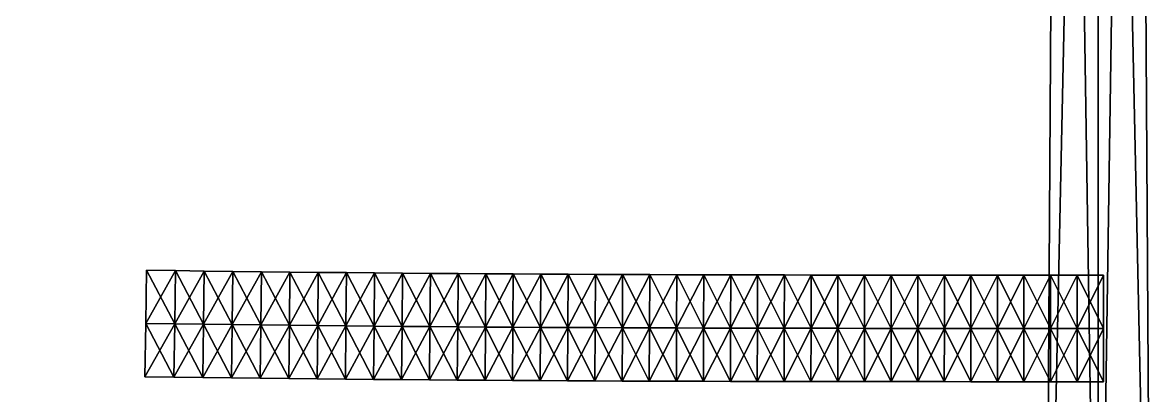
# Model space of a CAD drawing. Extents: x -2.49 to 2.49, y -2.49 to 2.49.
# Drawn here: x 1.378 to 2.491, y 0.503 to 0.87 of the extents above; entities that cross this region are included whole.
import ezdxf

# ---------------------------------------------------------------- set-up
doc = ezdxf.new("R2010")
doc.units = 0

# ---------------------------------------------------------------- blocks, each defined once
blk = doc.blocks.new('NurbsCircle_NurbsCircle_020')
mesh = blk.add_polyface()
corners = [(0, -2.438564, 0.000015), (-2.438517, -2.438516, 0.000015), (-2.401425, -2.401424, 0.000015), (0, -2.386109, 0.000015), (0, -2.491019, 0.000015), (-2.475608, -2.475608, 0.000015), (0, -2.49102, 0.05247), (-2.475608, -2.475608, 0.05247), (0, -2.491019, 0.104925), (-2.475607, -2.475608, 0.104926), (0, -2.438565, 0.104926), (-2.438517, -2.438516, 0.104925), (0, -2.38611, 0.104926), (-2.401424, -2.401424, 0.104926), (0, -2.386109, 0.05247), (-2.401425, -2.401425, 0.05247), (-2.438565, 0, 0.000015), (-2.386109, 0, 0.000015), (-2.491019, 0, 0.000015), (-2.491019, 0, 0.052471), (-2.491019, 0, 0.104926), (-2.438565, 0, 0.104926), (-2.386109, 0, 0.104926), (-2.386109, 0, 0.052471), (-2.438517, 2.438517, 0.000016), (-2.401424, 2.401424, 0.000015), (-2.475608, 2.475608, 0.000016), (-2.475608, 2.475608, 0.052471), (-2.475608, 2.475608, 0.104926), (-2.438517, 2.438517, 0.104926), (-2.401424, 2.401425, 0.104927), (-2.401424, 2.401424, 0.052471), (0, 2.438565, 0.000016), (0, 2.386109, 0.000016), (0, 2.49102, 0.000016), (0, 2.49102, 0.052471), (0, 2.49102, 0.104927), (0, 2.438565, 0.104926), (0, 2.386109, 0.104926), (0, 2.386109, 0.052471), (2.438517, 2.438516, 0.000016), (2.401425, 2.401424, 0.000016), (2.475608, 2.475608, 0.000016), (2.475608, 2.475608, 0.052471), (2.475607, 2.475608, 0.104926), (2.438517, 2.438516, 0.104926), (2.401425, 2.401424, 0.104926), (2.401425, 2.401424, 0.052472), (2.438565, 0, 0.000015), (2.386109, 0, 0.000015), (2.491019, 0, 0.000015), (2.49102, 0, 0.05247), (2.491019, 0, 0.104926), (2.438565, 0, 0.104926), (2.386109, 0, 0.104926), (2.386109, 0, 0.05247), (2.438516, -2.438517, 0.000015), (2.401424, -2.401424, 0.000015), (2.475608, -2.475607, 0.000015), (2.475608, -2.475607, 0.05247), (2.475608, -2.475607, 0.104925), (2.438516, -2.438517, 0.104926), (2.401425, -2.401425, 0.104926), (2.401425, -2.401425, 0.05247)]
mesh.append_faces([[corners[k] for k in face] for face in [(0, 1, 2), (0, 2, 3), (4, 5, 1), (4, 1, 0), (6, 7, 5), (6, 5, 4), (8, 9, 7), (8, 7, 6), (10, 11, 9), (10, 9, 8), (12, 13, 11), (12, 11, 10), (14, 15, 13), (14, 13, 12), (3, 2, 15), (3, 15, 14), (1, 16, 17), (1, 17, 2), (5, 18, 16), (5, 16, 1), (7, 19, 18), (7, 18, 5), (9, 20, 19), (9, 19, 7), (11, 21, 20), (11, 20, 9), (13, 22, 21), (13, 21, 11), (15, 23, 22), (15, 22, 13), (2, 17, 23), (2, 23, 15), (16, 24, 25), (16, 25, 17), (18, 26, 24), (18, 24, 16), (19, 27, 26), (19, 26, 18), (20, 28, 27), (20, 27, 19), (21, 29, 28), (21, 28, 20), (22, 30, 29), (22, 29, 21), (23, 31, 30), (23, 30, 22), (17, 25, 31), (17, 31, 23), (24, 32, 33), (24, 33, 25), (26, 34, 32), (26, 32, 24), (27, 35, 34), (27, 34, 26), (28, 36, 35), (28, 35, 27), (29, 37, 36), (29, 36, 28), (30, 38, 37), (30, 37, 29), (31, 39, 38), (31, 38, 30), (25, 33, 39), (25, 39, 31), (32, 40, 41), (32, 41, 33), (34, 42, 40), (34, 40, 32), (35, 43, 42), (35, 42, 34), (36, 44, 43), (36, 43, 35), (37, 45, 44), (37, 44, 36), (38, 46, 45), (38, 45, 37), (39, 47, 46), (39, 46, 38), (33, 41, 47), (33, 47, 39), (40, 48, 49), (40, 49, 41), (42, 50, 48), (42, 48, 40), (43, 51, 50), (43, 50, 42), (44, 52, 51), (44, 51, 43), (45, 53, 52), (45, 52, 44), (46, 54, 53), (46, 53, 45), (47, 55, 54), (47, 54, 46), (41, 49, 55), (41, 55, 47), (48, 56, 57), (48, 57, 49), (50, 58, 56), (50, 56, 48), (51, 59, 58), (51, 58, 50), (52, 60, 59), (52, 59, 51), (53, 61, 60), (53, 60, 52), (54, 62, 61), (54, 61, 53), (55, 63, 62), (55, 62, 54), (49, 57, 63), (49, 63, 55), (56, 0, 3), (56, 3, 57), (58, 4, 0), (58, 0, 56), (59, 6, 4), (59, 4, 58), (60, 8, 6), (60, 6, 59), (61, 10, 8), (61, 8, 60), (62, 12, 10), (62, 10, 61), (63, 14, 12), (63, 12, 62), (57, 3, 14), (57, 14, 63)]])
blk = doc.blocks.new('NurbsPath_007_NurbsPath_008')
mesh = blk.add_polyface()
corners = [(1.499552, 0.573619, -0.000901), (1.528164, 0.573214, -0.000901), (1.52744, 0.520763, -0.000901), (1.49879, 0.521169, -0.000901), (1.500314, 0.626069, -0.000901), (1.528886, 0.625664, -0.000901), (1.500315, 0.626069, 0.051554), (1.528886, 0.625665, 0.051554), (1.500314, 0.626069, 0.10401), (1.528887, 0.625665, 0.10401), (1.499552, 0.573619, 0.10401), (1.528164, 0.573214, 0.10401), (1.49879, 0.521169, 0.10401), (1.527441, 0.520763, 0.10401), (1.49879, 0.521169, 0.051554), (1.52744, 0.520763, 0.051554), (1.556633, 0.572832, -0.000901), (1.555948, 0.520381, -0.000901), (1.557317, 0.625283, -0.000901), (1.557317, 0.625283, 0.051555), (1.557317, 0.625283, 0.10401), (1.556633, 0.572832, 0.10401), (1.555948, 0.520381, 0.10401), (1.555948, 0.520381, 0.051555), (1.584317, 0.520021, -0.000901), (1.584317, 0.520021, 0.10401), (1.584317, 0.520021, 0.051555)]
mesh.append_faces([[corners[k] for k in face] for face in [(0, 1, 2), (0, 2, 3), (4, 5, 1), (4, 1, 0), (6, 7, 5), (6, 5, 4), (8, 9, 7), (8, 7, 6), (10, 11, 9), (10, 9, 8), (12, 13, 11), (12, 11, 10), (14, 15, 13), (14, 13, 12), (3, 2, 15), (3, 15, 14), (1, 16, 17), (1, 17, 2), (5, 18, 16), (5, 16, 1), (7, 19, 18), (7, 18, 5), (9, 20, 19), (9, 19, 7), (11, 21, 20), (11, 20, 9), (13, 22, 21), (13, 21, 11), (15, 23, 22), (15, 22, 13), (2, 17, 23), (2, 23, 15), (16, 24, 17), (23, 25, 22), (17, 26, 23)]])
mesh = blk.add_polyface()
corners = [(1.556633, 0.572832, -0.000901), (1.584964, 0.572473, -0.000901), (1.584317, 0.520021, -0.000901), (1.557317, 0.625283, -0.000901), (1.585611, 0.624924, -0.000901), (1.557317, 0.625283, 0.051555), (1.585611, 0.624924, 0.051554), (1.557317, 0.625283, 0.10401), (1.585611, 0.624924, 0.10401), (1.556633, 0.572832, 0.10401), (1.584964, 0.572473, 0.10401), (1.555948, 0.520381, 0.10401), (1.584317, 0.520021, 0.10401), (1.555948, 0.520381, 0.051555), (1.584317, 0.520021, 0.051555), (1.555948, 0.520381, -0.000901), (1.613162, 0.572135, -0.000901), (1.612552, 0.519683, -0.000901), (1.613772, 0.624587, -0.000901), (1.613772, 0.624587, 0.051554), (1.613772, 0.624587, 0.10401), (1.613162, 0.572135, 0.10401), (1.612552, 0.519683, 0.10401), (1.612552, 0.519683, 0.051554), (1.640657, 0.519366, -0.000901), (1.641231, 0.571819, -0.000901), (1.641804, 0.624271, 0.10401), (1.641231, 0.571818, 0.10401), (1.640656, 0.519366, 0.10401), (1.640657, 0.519366, 0.051554)]
mesh.append_faces([[corners[k] for k in face] for face in [(0, 1, 2), (3, 4, 1), (3, 1, 0), (5, 6, 4), (5, 4, 3), (7, 8, 6), (7, 6, 5), (9, 10, 8), (9, 8, 7), (11, 12, 10), (11, 10, 9), (13, 14, 12), (15, 2, 14), (1, 16, 17), (1, 17, 2), (4, 18, 16), (4, 16, 1), (6, 19, 18), (6, 18, 4), (8, 20, 19), (8, 19, 6), (10, 21, 20), (10, 20, 8), (12, 22, 21), (12, 21, 10), (14, 23, 22), (14, 22, 12), (2, 17, 23), (2, 23, 14), (16, 24, 17), (18, 25, 16), (21, 26, 20), (22, 27, 21), (23, 28, 22), (17, 29, 23)]])
mesh = blk.add_polyface()
corners = [(1.613162, 0.572135, -0.000901), (1.641231, 0.571819, -0.000901), (1.640657, 0.519366, -0.000901), (1.613772, 0.624587, -0.000901), (1.641804, 0.624271, -0.000901), (1.613772, 0.624587, 0.051554), (1.641804, 0.624271, 0.051554), (1.613772, 0.624587, 0.10401), (1.641804, 0.624271, 0.10401), (1.613162, 0.572135, 0.10401), (1.641231, 0.571818, 0.10401), (1.612552, 0.519683, 0.10401), (1.640656, 0.519366, 0.10401), (1.612552, 0.519683, 0.051554), (1.640657, 0.519366, 0.051554), (1.612552, 0.519683, -0.000901), (1.669173, 0.571523, -0.000901), (1.668635, 0.51907, -0.000901), (1.669712, 0.623976, -0.000901), (1.669712, 0.623975, 0.051554), (1.669712, 0.623975, 0.10401), (1.669173, 0.571523, 0.10401), (1.668635, 0.51907, 0.10401), (1.668635, 0.51907, 0.051554), (1.696491, 0.518793, -0.000901), (1.696995, 0.571246, -0.000901), (1.697499, 0.623699, -0.000901), (1.6975, 0.623699, 0.051555), (1.697499, 0.623699, 0.10401), (1.696995, 0.571246, 0.10401), (1.696491, 0.518793, 0.051554), (1.696491, 0.518793, 0.10401)]
mesh.append_faces([[corners[k] for k in face] for face in [(0, 1, 2), (3, 4, 1), (5, 6, 4), (5, 4, 3), (7, 8, 6), (7, 6, 5), (9, 10, 8), (11, 12, 10), (13, 14, 12), (15, 2, 14), (1, 16, 17), (1, 17, 2), (4, 18, 16), (4, 16, 1), (6, 19, 18), (6, 18, 4), (8, 20, 19), (8, 19, 6), (10, 21, 20), (10, 20, 8), (12, 22, 21), (12, 21, 10), (14, 23, 22), (14, 22, 12), (2, 17, 23), (2, 23, 14), (16, 24, 17), (18, 25, 16), (19, 26, 18), (20, 27, 19), (21, 28, 20), (22, 29, 21), (23, 30, 31), (23, 31, 22), (17, 30, 23)]])
mesh = blk.add_polyface()
corners = [(1.669173, 0.571523, -0.000901), (1.696995, 0.571246, -0.000901), (1.696491, 0.518793, -0.000901), (1.669712, 0.623976, -0.000901), (1.697499, 0.623699, -0.000901), (1.669712, 0.623975, 0.051554), (1.6975, 0.623699, 0.051555), (1.669712, 0.623975, 0.10401), (1.697499, 0.623699, 0.10401), (1.669173, 0.571523, 0.10401), (1.696995, 0.571246, 0.10401), (1.668635, 0.51907, 0.10401), (1.696491, 0.518793, 0.10401), (1.668635, 0.51907, -0.000901), (1.696491, 0.518793, 0.051554), (1.7247, 0.570989, -0.000901), (1.724229, 0.518535, -0.000901), (1.725171, 0.623442, -0.000901), (1.725171, 0.623442, 0.051554), (1.725171, 0.623442, 0.10401), (1.7247, 0.570989, 0.10401), (1.72423, 0.518535, 0.10401), (1.72423, 0.518535, 0.051555), (1.752292, 0.57075, -0.000901), (1.751854, 0.518296, -0.000901), (1.752731, 0.623203, -0.000901), (1.752731, 0.623203, 0.051554), (1.752731, 0.623204, 0.10401), (1.751854, 0.518296, 0.10401), (1.752293, 0.57075, 0.10401), (1.751854, 0.518296, 0.051554)]
mesh.append_faces([[corners[k] for k in face] for face in [(0, 1, 2), (3, 4, 1), (5, 6, 4), (7, 8, 6), (9, 10, 8), (11, 12, 10), (13, 2, 14), (1, 15, 16), (1, 16, 2), (4, 17, 15), (4, 15, 1), (6, 18, 17), (6, 17, 4), (8, 19, 18), (8, 18, 6), (10, 20, 19), (10, 19, 8), (12, 21, 20), (12, 20, 10), (14, 22, 21), (14, 21, 12), (2, 16, 22), (2, 22, 14), (15, 23, 24), (15, 24, 16), (17, 23, 15), (18, 25, 17), (19, 26, 18), (20, 27, 19), (21, 28, 29), (21, 29, 20), (22, 30, 28), (22, 28, 21), (16, 24, 30), (16, 30, 22)]])
mesh = blk.add_polyface()
corners = [(1.725171, 0.623442, -0.000901), (1.752731, 0.623203, -0.000901), (1.752292, 0.57075, -0.000901), (1.725171, 0.623442, 0.051554), (1.752731, 0.623203, 0.051554), (1.725171, 0.623442, 0.10401), (1.752731, 0.623204, 0.10401), (1.7247, 0.570989, 0.10401), (1.752293, 0.57075, 0.10401), (1.779776, 0.570529, -0.000901), (1.779369, 0.518074, -0.000901), (1.751854, 0.518296, -0.000901), (1.780183, 0.622982, -0.000901), (1.780183, 0.622983, 0.051554), (1.780183, 0.622983, 0.10401), (1.779776, 0.570528, 0.10401), (1.751854, 0.518296, 0.10401), (1.779369, 0.518075, 0.10401), (1.751854, 0.518296, 0.051554), (1.779369, 0.518075, 0.051554), (1.807155, 0.570324, -0.000901), (1.806779, 0.51787, -0.000901), (1.807532, 0.622778, -0.000901), (1.807532, 0.622779, 0.051554), (1.807155, 0.570324, 0.10401), (1.807532, 0.622779, 0.10401), (1.806779, 0.51787, 0.10401), (1.806779, 0.51787, 0.051554)]
mesh.append_faces([[corners[k] for k in face] for face in [(0, 1, 2), (3, 4, 1), (5, 6, 4), (7, 8, 6), (2, 9, 10), (2, 10, 11), (1, 12, 9), (1, 9, 2), (4, 13, 12), (4, 12, 1), (6, 14, 13), (6, 13, 4), (8, 15, 14), (8, 14, 6), (16, 17, 15), (16, 15, 8), (18, 19, 17), (18, 17, 16), (11, 10, 19), (11, 19, 18), (9, 20, 21), (9, 21, 10), (12, 22, 20), (12, 20, 9), (13, 23, 22), (13, 22, 12), (14, 23, 13), (15, 24, 25), (15, 25, 14), (17, 26, 24), (17, 24, 15), (19, 27, 26), (19, 26, 17), (10, 21, 27), (10, 27, 19)]])
mesh = blk.add_polyface()
corners = [(1.780183, 0.622983, 0.10401), (1.807532, 0.622779, 0.10401), (1.807532, 0.622779, 0.051554), (1.807155, 0.570324, -0.000901), (1.834434, 0.570136, -0.000901), (1.834087, 0.517682, -0.000901), (1.806779, 0.51787, -0.000901), (1.807532, 0.622778, -0.000901), (1.834781, 0.622591, -0.000901), (1.834781, 0.622591, 0.051554), (1.834781, 0.622591, 0.10401), (1.807155, 0.570324, 0.10401), (1.834434, 0.570136, 0.10401), (1.806779, 0.51787, 0.10401), (1.834087, 0.517682, 0.10401), (1.806779, 0.51787, 0.051554), (1.834088, 0.517682, 0.051554), (1.861617, 0.569964, -0.000901), (1.861299, 0.51751, -0.000901), (1.861936, 0.622418, -0.000901), (1.861935, 0.622418, 0.051554), (1.861935, 0.622418, 0.10401), (1.861617, 0.569964, 0.10401), (1.861299, 0.51751, 0.10401), (1.861299, 0.51751, 0.051554), (1.888417, 0.517352, 0.10401), (1.888417, 0.517352, 0.051554)]
mesh.append_faces([[corners[k] for k in face] for face in [(0, 1, 2), (3, 4, 5), (3, 5, 6), (7, 8, 4), (7, 4, 3), (2, 9, 8), (2, 8, 7), (1, 10, 9), (1, 9, 2), (11, 12, 10), (11, 10, 1), (13, 14, 12), (13, 12, 11), (15, 16, 14), (15, 14, 13), (6, 5, 16), (6, 16, 15), (4, 17, 18), (4, 18, 5), (8, 19, 17), (8, 17, 4), (9, 20, 19), (9, 19, 8), (10, 21, 20), (10, 20, 9), (12, 22, 21), (12, 21, 10), (14, 23, 22), (14, 22, 12), (16, 24, 23), (16, 23, 14), (5, 18, 24), (5, 24, 16), (24, 25, 23), (18, 26, 24)]])
mesh = blk.add_polyface()
corners = [(1.861617, 0.569964, -0.000901), (1.888708, 0.569807, -0.000901), (1.888417, 0.517352, -0.000901), (1.861299, 0.51751, -0.000901), (1.861936, 0.622418, -0.000901), (1.889, 0.622261, -0.000901), (1.861935, 0.622418, 0.051554), (1.888999, 0.622261, 0.051554), (1.861935, 0.622418, 0.10401), (1.888999, 0.622261, 0.10401), (1.861617, 0.569964, 0.10401), (1.888708, 0.569807, 0.10401), (1.861299, 0.51751, 0.10401), (1.888417, 0.517352, 0.10401), (1.861299, 0.51751, 0.051554), (1.888417, 0.517352, 0.051554), (1.915712, 0.569664, -0.000901), (1.915447, 0.517209, -0.000901), (1.915977, 0.622119, -0.000901), (1.915977, 0.622118, 0.051554), (1.915977, 0.622118, 0.104009), (1.915711, 0.569664, 0.10401), (1.915447, 0.517209, 0.10401), (1.915446, 0.517209, 0.051554), (1.942392, 0.517079, -0.000901), (1.942632, 0.569534, -0.000901), (1.942632, 0.569534, 0.10401), (1.942391, 0.517079, 0.10401), (1.942391, 0.517079, 0.051554)]
mesh.append_faces([[corners[k] for k in face] for face in [(0, 1, 2), (0, 2, 3), (4, 5, 1), (4, 1, 0), (6, 7, 5), (6, 5, 4), (8, 9, 7), (8, 7, 6), (10, 11, 9), (10, 9, 8), (12, 13, 11), (12, 11, 10), (14, 15, 13), (3, 2, 15), (1, 16, 17), (1, 17, 2), (5, 18, 16), (5, 16, 1), (7, 19, 18), (7, 18, 5), (9, 20, 19), (9, 19, 7), (11, 21, 20), (11, 20, 9), (13, 22, 21), (13, 21, 11), (15, 23, 22), (15, 22, 13), (2, 17, 23), (2, 23, 15), (16, 24, 17), (18, 25, 16), (22, 26, 21), (23, 27, 22), (17, 28, 23)]])
mesh = blk.add_polyface()
corners = [(1.915712, 0.569664, -0.000901), (1.942632, 0.569534, -0.000901), (1.942392, 0.517079, -0.000901), (1.915977, 0.622119, -0.000901), (1.942871, 0.621989, -0.000901), (1.915977, 0.622118, 0.051554), (1.942872, 0.621989, 0.051554), (1.915977, 0.622118, 0.104009), (1.942871, 0.621989, 0.10401), (1.915711, 0.569664, 0.10401), (1.942632, 0.569534, 0.10401), (1.915447, 0.517209, 0.10401), (1.942391, 0.517079, 0.10401), (1.915446, 0.517209, 0.051554), (1.942391, 0.517079, 0.051554), (1.915447, 0.517209, -0.000901), (1.969472, 0.569418, -0.000901), (1.969256, 0.516963, -0.000901), (1.969688, 0.621873, -0.000901), (1.969688, 0.621873, 0.051554), (1.969688, 0.621873, 0.10401), (1.969472, 0.569418, 0.10401), (1.969256, 0.516963, 0.10401), (1.969256, 0.516963, 0.051554), (1.996045, 0.516858, -0.000901), (1.996237, 0.569314, -0.000901), (1.996431, 0.621768, -0.000901), (1.996431, 0.621768, 0.051554), (1.99643, 0.621768, 0.104009), (1.996237, 0.569314, 0.10401), (1.996044, 0.516858, 0.10401), (1.996044, 0.516858, 0.051554)]
mesh.append_faces([[corners[k] for k in face] for face in [(0, 1, 2), (3, 4, 1), (5, 6, 4), (5, 4, 3), (7, 8, 6), (7, 6, 5), (9, 10, 8), (9, 8, 7), (11, 12, 10), (13, 14, 12), (15, 2, 14), (1, 16, 17), (1, 17, 2), (4, 18, 16), (4, 16, 1), (6, 19, 18), (6, 18, 4), (8, 20, 19), (8, 19, 6), (10, 21, 20), (10, 20, 8), (12, 22, 21), (12, 21, 10), (14, 23, 22), (14, 22, 12), (2, 17, 23), (2, 23, 14), (16, 24, 17), (18, 25, 16), (19, 26, 18), (20, 27, 19), (21, 28, 20), (22, 29, 21), (23, 30, 22), (17, 31, 23)]])
mesh = blk.add_polyface()
corners = [(1.969472, 0.569418, -0.000901), (1.996237, 0.569314, -0.000901), (1.996045, 0.516858, -0.000901), (1.969688, 0.621873, -0.000901), (1.996431, 0.621768, -0.000901), (1.969688, 0.621873, 0.051554), (1.996431, 0.621768, 0.051554), (1.969688, 0.621873, 0.10401), (1.99643, 0.621768, 0.104009), (1.969472, 0.569418, 0.10401), (1.996237, 0.569314, 0.10401), (1.969256, 0.516963, 0.10401), (1.996044, 0.516858, 0.10401), (1.969256, 0.516963, 0.051554), (1.996044, 0.516858, 0.051554), (1.969256, 0.516963, -0.000901), (2.022932, 0.569221, -0.000901), (2.02276, 0.516766, -0.000901), (2.023104, 0.621676, -0.000901), (2.023103, 0.621676, 0.051555), (2.023103, 0.621676, 0.10401), (2.022932, 0.569221, 0.10401), (2.02276, 0.516766, 0.10401), (2.02276, 0.516766, 0.051555), (2.049408, 0.516684, -0.000901), (2.049559, 0.569139, -0.000901), (2.04971, 0.621595, -0.000901), (2.04971, 0.621595, 0.051554), (2.049711, 0.621595, 0.10401), (2.049408, 0.516684, 0.10401), (2.049559, 0.569139, 0.10401), (2.049408, 0.516684, 0.051555)]
mesh.append_faces([[corners[k] for k in face] for face in [(0, 1, 2), (3, 4, 1), (5, 6, 4), (7, 8, 6), (9, 10, 8), (11, 12, 10), (13, 14, 12), (15, 2, 14), (1, 16, 17), (1, 17, 2), (4, 18, 16), (4, 16, 1), (6, 19, 18), (6, 18, 4), (8, 20, 19), (8, 19, 6), (10, 21, 20), (10, 20, 8), (12, 22, 21), (12, 21, 10), (14, 23, 22), (14, 22, 12), (2, 17, 23), (2, 23, 14), (16, 24, 17), (18, 25, 16), (19, 26, 18), (20, 27, 19), (21, 28, 20), (22, 29, 30), (22, 30, 21), (23, 31, 29), (23, 29, 22), (17, 24, 31), (17, 31, 23)]])
mesh = blk.add_polyface()
corners = [(2.022932, 0.569221, -0.000901), (2.049559, 0.569139, -0.000901), (2.049408, 0.516684, -0.000901), (2.023104, 0.621676, -0.000901), (2.04971, 0.621595, -0.000901), (2.023103, 0.621676, 0.051555), (2.04971, 0.621595, 0.051554), (2.023103, 0.621676, 0.10401), (2.049711, 0.621595, 0.10401), (2.022932, 0.569221, 0.10401), (2.049559, 0.569139, 0.10401), (2.076124, 0.569068, -0.000901), (2.075992, 0.516612, -0.000901), (2.076256, 0.621523, -0.000901), (2.076256, 0.621523, 0.051555), (2.076256, 0.621523, 0.10401), (2.076124, 0.569067, 0.10401), (2.049408, 0.516684, 0.10401), (2.075992, 0.516612, 0.10401), (2.049408, 0.516684, 0.051555), (2.075992, 0.516612, 0.051554), (2.102631, 0.569006, -0.000901), (2.102516, 0.51655, -0.000901), (2.102745, 0.621461, -0.000901), (2.102745, 0.621461, 0.051554), (2.10263, 0.569006, 0.10401), (2.102745, 0.621461, 0.10401), (2.102517, 0.51655, 0.10401), (2.102517, 0.51655, 0.051554)]
mesh.append_faces([[corners[k] for k in face] for face in [(0, 1, 2), (3, 4, 1), (5, 6, 4), (7, 8, 6), (9, 10, 8), (1, 11, 12), (1, 12, 2), (4, 13, 11), (4, 11, 1), (6, 14, 13), (6, 13, 4), (8, 15, 14), (8, 14, 6), (10, 16, 15), (10, 15, 8), (17, 18, 16), (17, 16, 10), (19, 20, 18), (19, 18, 17), (2, 12, 20), (2, 20, 19), (11, 21, 22), (11, 22, 12), (13, 23, 21), (13, 21, 11), (14, 23, 13), (15, 24, 14), (16, 25, 26), (16, 26, 15), (18, 27, 25), (18, 25, 16), (20, 28, 27), (20, 27, 18), (12, 22, 28), (12, 28, 20)]])
mesh = blk.add_polyface()
corners = [(2.076256, 0.621523, 0.051555), (2.102745, 0.621461, 0.051554), (2.102745, 0.621461, -0.000901), (2.076256, 0.621523, 0.10401), (2.102745, 0.621461, 0.10401), (2.102631, 0.569006, -0.000901), (2.129083, 0.568952, -0.000901), (2.128985, 0.516497, -0.000901), (2.102516, 0.51655, -0.000901), (2.12918, 0.621408, -0.000901), (2.12918, 0.621408, 0.051554), (2.12918, 0.621408, 0.10401), (2.10263, 0.569006, 0.10401), (2.129083, 0.568952, 0.10401), (2.102517, 0.51655, 0.10401), (2.128985, 0.516497, 0.10401), (2.102517, 0.51655, 0.051554), (2.128985, 0.516497, 0.051554), (2.155485, 0.568907, -0.000901), (2.155403, 0.516452, -0.000901), (2.155567, 0.621363, -0.000901), (2.155567, 0.621363, 0.051554), (2.155567, 0.621363, 0.10401), (2.155484, 0.568907, 0.10401), (2.155403, 0.516452, 0.10401), (2.155403, 0.516452, 0.051554), (2.181772, 0.516414, 0.051554)]
mesh.append_faces([[corners[k] for k in face] for face in [(0, 1, 2), (3, 4, 1), (5, 6, 7), (5, 7, 8), (2, 9, 6), (2, 6, 5), (1, 10, 9), (1, 9, 2), (4, 11, 10), (4, 10, 1), (12, 13, 11), (12, 11, 4), (14, 15, 13), (14, 13, 12), (16, 17, 15), (16, 15, 14), (8, 7, 17), (8, 17, 16), (6, 18, 19), (6, 19, 7), (9, 20, 18), (9, 18, 6), (10, 21, 20), (10, 20, 9), (11, 22, 21), (11, 21, 10), (13, 23, 22), (13, 22, 11), (15, 24, 23), (15, 23, 13), (17, 25, 24), (17, 24, 15), (7, 19, 25), (7, 25, 17), (19, 26, 25)]])
mesh = blk.add_polyface()
corners = [(2.155485, 0.568907, -0.000901), (2.181841, 0.56887, -0.000901), (2.181773, 0.516414, -0.000901), (2.155403, 0.516452, -0.000901), (2.155567, 0.621363, -0.000901), (2.181909, 0.621325, -0.000901), (2.155567, 0.621363, 0.051554), (2.181909, 0.621325, 0.051554), (2.155567, 0.621363, 0.10401), (2.181909, 0.621325, 0.10401), (2.155484, 0.568907, 0.10401), (2.181841, 0.56887, 0.10401), (2.155403, 0.516452, 0.10401), (2.181773, 0.516415, 0.10401), (2.155403, 0.516452, 0.051554), (2.181772, 0.516414, 0.051554), (2.208155, 0.568839, -0.000901), (2.2081, 0.516384, -0.000901), (2.208211, 0.621294, -0.000901), (2.20821, 0.621294, 0.051555), (2.20821, 0.621294, 0.10401), (2.208155, 0.568839, 0.10401), (2.2081, 0.516384, 0.10401), (2.208099, 0.516384, 0.051554), (2.234389, 0.516359, -0.000901), (2.234432, 0.568814, 0.10401), (2.234388, 0.516359, 0.10401), (2.234388, 0.516359, 0.051554)]
mesh.append_faces([[corners[k] for k in face] for face in [(0, 1, 2), (0, 2, 3), (4, 5, 1), (4, 1, 0), (6, 7, 5), (6, 5, 4), (8, 9, 7), (8, 7, 6), (10, 11, 9), (10, 9, 8), (12, 13, 11), (12, 11, 10), (14, 15, 13), (14, 13, 12), (3, 2, 15), (1, 16, 17), (1, 17, 2), (5, 18, 16), (5, 16, 1), (7, 19, 18), (7, 18, 5), (9, 20, 19), (9, 19, 7), (11, 21, 20), (11, 20, 9), (13, 22, 21), (13, 21, 11), (15, 23, 22), (15, 22, 13), (2, 17, 23), (2, 23, 15), (16, 24, 17), (22, 25, 21), (23, 26, 22), (17, 27, 23)]])
mesh = blk.add_polyface()
corners = [(2.208155, 0.568839, -0.000901), (2.234432, 0.568814, -0.000901), (2.234389, 0.516359, -0.000901), (2.208211, 0.621294, -0.000901), (2.234476, 0.62127, -0.000901), (2.20821, 0.621294, 0.051555), (2.234476, 0.62127, 0.051554), (2.20821, 0.621294, 0.10401), (2.234476, 0.62127, 0.10401), (2.208155, 0.568839, 0.10401), (2.234432, 0.568814, 0.10401), (2.2081, 0.516384, 0.10401), (2.234388, 0.516359, 0.10401), (2.208099, 0.516384, 0.051554), (2.234388, 0.516359, 0.051554), (2.2081, 0.516384, -0.000901), (2.260675, 0.568795, -0.000901), (2.260642, 0.51634, -0.000901), (2.260709, 0.621251, -0.000901), (2.260708, 0.621251, 0.051554), (2.260709, 0.621251, 0.10401), (2.260675, 0.568795, 0.10401), (2.260642, 0.51634, 0.10401), (2.260642, 0.51634, 0.051554), (2.286865, 0.516325, -0.000901), (2.28689, 0.568781, -0.000901), (2.286914, 0.621236, -0.000901), (2.286914, 0.621236, 0.10401), (2.286889, 0.568781, 0.10401), (2.286864, 0.516325, 0.10401), (2.286865, 0.516325, 0.051554)]
mesh.append_faces([[corners[k] for k in face] for face in [(0, 1, 2), (3, 4, 1), (3, 1, 0), (5, 6, 4), (5, 4, 3), (7, 8, 6), (7, 6, 5), (9, 10, 8), (9, 8, 7), (11, 12, 10), (13, 14, 12), (15, 2, 14), (1, 16, 17), (1, 17, 2), (4, 18, 16), (4, 16, 1), (6, 19, 18), (6, 18, 4), (8, 20, 19), (8, 19, 6), (10, 21, 20), (10, 20, 8), (12, 22, 21), (12, 21, 10), (14, 23, 22), (14, 22, 12), (2, 17, 23), (2, 23, 14), (16, 24, 17), (18, 25, 16), (19, 26, 18), (21, 27, 20), (22, 28, 21), (23, 29, 22), (17, 30, 23)]])
mesh = blk.add_polyface()
corners = [(2.260675, 0.568795, -0.000901), (2.28689, 0.568781, -0.000901), (2.286865, 0.516325, -0.000901), (2.260709, 0.621251, -0.000901), (2.286914, 0.621236, -0.000901), (2.260708, 0.621251, 0.051554), (2.286915, 0.621237, 0.051555), (2.260709, 0.621251, 0.10401), (2.286914, 0.621236, 0.10401), (2.260675, 0.568795, 0.10401), (2.286889, 0.568781, 0.10401), (2.260642, 0.51634, 0.10401), (2.286864, 0.516325, 0.10401), (2.260642, 0.51634, 0.051554), (2.286865, 0.516325, 0.051554), (2.260642, 0.51634, -0.000901), (2.313078, 0.56877, -0.000901), (2.313061, 0.516315, -0.000901), (2.313096, 0.621226, -0.000901), (2.313096, 0.621226, 0.051554), (2.313096, 0.621226, 0.10401), (2.313078, 0.568771, 0.10401), (2.313061, 0.516315, 0.10401), (2.313061, 0.516315, 0.051554), (2.339236, 0.516308, -0.000901), (2.339246, 0.568764, -0.000901), (2.339257, 0.621219, -0.000901), (2.339257, 0.621219, 0.051554), (2.339257, 0.621219, 0.10401), (2.339247, 0.568764, 0.10401), (2.339235, 0.516308, 0.051554), (2.339236, 0.516308, 0.10401)]
mesh.append_faces([[corners[k] for k in face] for face in [(0, 1, 2), (3, 4, 1), (5, 6, 4), (7, 8, 6), (7, 6, 5), (9, 10, 8), (11, 12, 10), (13, 14, 12), (15, 2, 14), (1, 16, 17), (1, 17, 2), (4, 18, 16), (4, 16, 1), (6, 19, 18), (6, 18, 4), (8, 20, 19), (8, 19, 6), (10, 21, 20), (10, 20, 8), (12, 22, 21), (12, 21, 10), (14, 23, 22), (14, 22, 12), (2, 17, 23), (2, 23, 14), (16, 24, 17), (18, 25, 16), (19, 26, 18), (20, 27, 19), (21, 28, 20), (22, 29, 21), (23, 30, 31), (23, 31, 22), (17, 24, 30), (17, 30, 23)]])
mesh = blk.add_polyface()
corners = [(2.313078, 0.56877, -0.000901), (2.339246, 0.568764, -0.000901), (2.339236, 0.516308, -0.000901), (2.313061, 0.516315, 0.10401), (2.339236, 0.516308, 0.10401), (2.339247, 0.568764, 0.10401), (2.365398, 0.56876, -0.000901), (2.365392, 0.516304, -0.000901), (2.365391, 0.516304, 0.104009), (2.365398, 0.568759, 0.10401), (2.339235, 0.516308, 0.051554), (2.365392, 0.516304, 0.051554), (2.391537, 0.568757, -0.000901), (2.391534, 0.516302, -0.000901), (2.391534, 0.516302, 0.10401), (2.391537, 0.568757, 0.104009), (2.391534, 0.516302, 0.051554), (2.417667, 0.568757, -0.000901), (2.417667, 0.516301, -0.000901), (2.417667, 0.516301, 0.10401), (2.417667, 0.568756, 0.10401), (2.417667, 0.516301, 0.051554), (2.443794, 0.568756, -0.000901), (2.443794, 0.516301, -0.000901), (2.443794, 0.568756, 0.104009), (2.443794, 0.621212, 0.10401), (2.443794, 0.516301, 0.10401), (2.443794, 0.516301, 0.051554)]
mesh.append_faces([[corners[k] for k in face] for face in [(0, 1, 2), (3, 4, 5), (1, 6, 7), (1, 7, 2), (4, 8, 9), (4, 9, 5), (10, 11, 8), (10, 8, 4), (2, 7, 11), (2, 11, 10), (6, 12, 13), (6, 13, 7), (8, 14, 15), (8, 15, 9), (11, 16, 14), (11, 14, 8), (7, 13, 16), (7, 16, 11), (12, 17, 18), (12, 18, 13), (14, 19, 20), (14, 20, 15), (16, 21, 19), (16, 19, 14), (13, 18, 21), (13, 21, 16), (17, 22, 23), (17, 23, 18), (20, 24, 25), (19, 26, 24), (19, 24, 20), (21, 27, 26), (21, 26, 19), (18, 23, 27), (18, 27, 21)]])
mesh = blk.add_polyface()
corners = [(2.313096, 0.621226, -0.000901), (2.339257, 0.621219, -0.000901), (2.339246, 0.568764, -0.000901), (2.313096, 0.621226, 0.051554), (2.339257, 0.621219, 0.051554), (2.313096, 0.621226, 0.10401), (2.339257, 0.621219, 0.10401), (2.313078, 0.568771, 0.10401), (2.339247, 0.568764, 0.10401), (2.365405, 0.621215, -0.000901), (2.365398, 0.56876, -0.000901), (2.365405, 0.621215, 0.051554), (2.365404, 0.621215, 0.104009), (2.365398, 0.568759, 0.10401), (2.39154, 0.621213, -0.000901), (2.391537, 0.568757, -0.000901), (2.39154, 0.621213, 0.051554), (2.39154, 0.621213, 0.10401), (2.391537, 0.568757, 0.104009), (2.417668, 0.621212, -0.000901), (2.417667, 0.568757, -0.000901), (2.417669, 0.621212, 0.051554), (2.417668, 0.621212, 0.10401), (2.417667, 0.568756, 0.10401), (2.443793, 0.621212, -0.000901), (2.443794, 0.568756, -0.000901), (2.443794, 0.621212, 0.051555), (2.443794, 0.621212, 0.10401)]
mesh.append_faces([[corners[k] for k in face] for face in [(0, 1, 2), (3, 4, 1), (5, 6, 4), (7, 8, 6), (1, 9, 10), (1, 10, 2), (4, 11, 9), (4, 9, 1), (6, 12, 11), (6, 11, 4), (8, 13, 12), (8, 12, 6), (9, 14, 15), (9, 15, 10), (11, 16, 14), (11, 14, 9), (12, 17, 16), (12, 16, 11), (13, 18, 17), (13, 17, 12), (14, 19, 20), (14, 20, 15), (16, 21, 19), (16, 19, 14), (17, 22, 21), (17, 21, 16), (18, 23, 22), (18, 22, 17), (19, 24, 25), (19, 25, 20), (21, 26, 24), (21, 24, 19), (22, 27, 26), (22, 26, 21), (23, 27, 22)]])

msp = doc.modelspace()

# ---------------------------------------------------------------- block references
for name in ['NurbsCircle_NurbsCircle_020', 'NurbsPath_007_NurbsPath_008']:
    msp.add_blockref(name, (0, 0))

doc.saveas('drawing.dxf')
